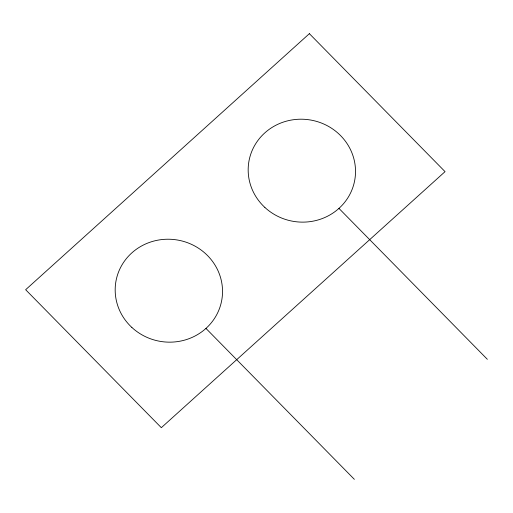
<?xml version="1.0" encoding="UTF-8"?>
<svg xmlns="http://www.w3.org/2000/svg" width="513" height="513" viewBox="0 0 513 513"><rect width="100%" height="100%" fill="white"/><g stroke="black" fill="none" stroke-linecap="round" stroke-linejoin="round"><path stroke-width="0.77" d="M338.946 208.4L487.35 359.305M205.957 328.416L354.355 479.328M309.371 33.672L25.65 289.717L161.332 427.688L445.053 171.643L309.371 33.672M131.873 327.454A53.743 51.396 9.9 0 0 221.039 303.504A53.743 51.396 9.9 0 0 153.65 241.116A53.743 51.396 9.9 0 0 131.873 327.454M264.868 207.432A53.743 51.396 9.9 0 0 354.028 183.481A53.743 51.396 9.9 0 0 286.645 121.094A53.743 51.396 9.9 0 0 264.868 207.432"/></g></svg>
